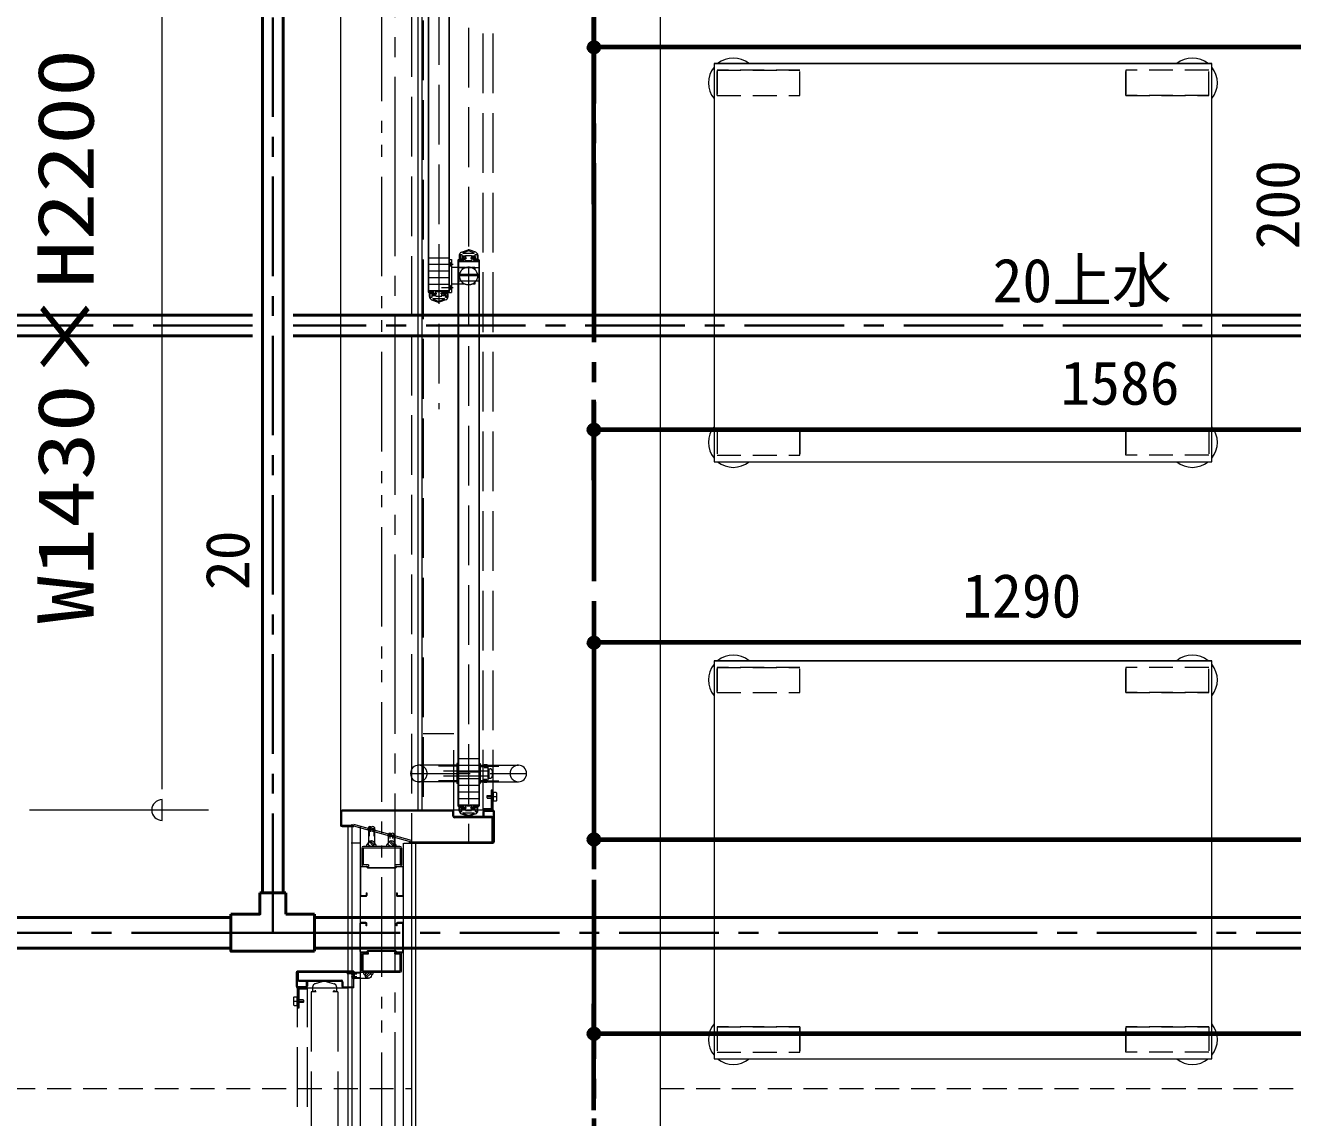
# Model space of a CAD drawing. Units: millimetres at full size, sheet at 1:30. Extents: x -16828 to 149130, y 47892 to 100313.
# Drawn here: x -672 to 1238, y 59107 to 60754 of the extents above; entities that cross this region are included whole.
import ezdxf
from ezdxf.enums import TextEntityAlignment as Align

# ---------------------------------------------------------------- set-up
doc = ezdxf.new("R2010")
doc.units = ezdxf.units.MM
doc.header["$LTSCALE"] = 30
doc.header["$PDMODE"] = 32
doc.header["$PDSIZE"] = 15
for name, pattern in [('CHAIN1', [8, 5, -1, 1, -1]), ('CHAIN2', [12, 9, -1, 1, -1]), ('DASHED1', [1.8, 1.2, -0.6]), ('DASHED3', [4, 3, -1]), ('DOUBLE_CHAIN1', [8.8, 5, -1, 0.6, -0.6, 0.6, -1])]:
    doc.linetypes.add(name, pattern=pattern)
for name, color, linetype, lineweight in [('0-0', 7, 'CHAIN2', 15), ('0-1', 7, 'Continuous', 15), ('2-2_間仕切り芯', 7, 'DOUBLE_CHAIN1', 15), ('2-3_間仕切り', 7, 'Continuous', 15), ('2-A_建具', 7, 'Continuous', 15), ('3-0_AIHO08-壁芯', 7, 'CHAIN2', 15), ('3-A_AIHO34-移動式板金', 7, 'Continuous', 15), ('3-B_AIHO37-移動式板金隠れ線', 7, 'DASHED1', 15), ('3-C_AIHO34-移動式板金LL', 7, 'Continuous', 15), ('3-D_AIHO47-移動式板金アウトライン', 7, 'DASHED1', 15), ('4-3_AIHO15-壁開口寸法・コメント', 7, 'Continuous', 15), ('9-A_配管－給水３：ＶＬＰ(ＶＤ)', 5, 'Continuous', 40), ('9-E_配管－給湯１：ＣＵＰ(Ｍ)', 1, 'Continuous', 60)]:
    doc.layers.add(name, color=color, linetype=linetype, lineweight=lineweight)
doc.styles.add('ＭＳ ゴシック', font='')
doc.styles.get('ＭＳ ゴシック').set_extended_font_data('MS Gothic')

# ---------------------------------------------------------------- blocks, each defined once
blk = doc.blocks.new('グループ部品-25')
at = {"layer": '4-3_AIHO15-壁開口寸法・コメント'}
for p, q in [((-465.89, 59602.11), (-465.89, 59633.36)), ((-465.89, 59555.24), (-465.89, 59586.49))]:
    blk.add_line(p, q, dxfattribs=at)
blk.add_arc((-465.89, 59570.86), 15.62, 90, 270, dxfattribs=at)
blk = doc.blocks.new('グループ部品-26')
at = {"layer": '4-3_AIHO15-壁開口寸法・コメント'}
for p, q in [((-465.89, 61016.49), (-465.89, 60985.24)), ((-465.89, 60969.61), (-465.89, 60938.36))]:
    blk.add_line(p, q, dxfattribs=at)
blk.add_arc((-465.89, 61000.86), 15.62, 270, 90, dxfattribs=at)
blk = doc.blocks.new('グループ部品-27')
at = {"layer": '4-3_AIHO15-壁開口寸法・コメント'}
for p, q in [((-396.04, 61000.86), (-665.89, 61000.86)), ((-465.89, 59633.36), (-465.89, 60938.36)), ((-396.04, 59570.86), (-665.89, 59570.86))]:
    blk.add_line(p, q, dxfattribs=at)
for name in ['グループ部品-26', 'グループ部品-25']:
    blk.add_blockref(name, (0, 0), dxfattribs=at)
at = {"layer": '4-3_AIHO15-壁開口寸法・コメント', "style": 'ＭＳ ゴシック', "width": 1.25}
blk.add_text('W1430×H2200', height=84.92, rotation=90, dxfattribs=at).set_placement((-543.52, 59851.5), align=Align.BOTTOM_LEFT)

msp = doc.modelspace()

# ---------------------------------------------------------------- linework, layer by layer
at = {"layer": '0-0', "color": 1, "lineweight": 60}
msp.add_line((184.96, 68105.86), (184.96, 49250.86), dxfattribs=at)
at = {"layer": '0-1'}
msp.add_line((284.96, 63275.86), (284.96, 55775.86), dxfattribs=at)
at = {"layer": '0-1', "linetype": 'DASHED3'}
msp.add_line((-90.04, 61365.86), (-90.04, 55775.86), dxfattribs=at)
at = {"layer": '0-1', "linetype": 'DASHED1'}
for p, q in [((-5715.04, 59150.86), (-90.04, 59150.86)), ((284.96, 59150.86), (6009.96, 59150.86))]:
    msp.add_line(p, q, dxfattribs=at)
at = {"layer": '2-2_間仕切り芯'}
msp.add_line((-135.04, 64749.43), (-135.04, 52246.44), dxfattribs=at)
at = {"layer": '2-3_間仕切り'}
for p, q in [((-186.04, 59545.86), (-186.04, 58377.86)), ((-180.04, 59545.86), (-180.04, 58377.86)), ((-167.54, 59545.86), (-167.54, 58377.86)), ((-102.54, 59520.86), (-102.54, 58377.86)), ((-90.04, 59520.86), (-90.04, 58466.86)), ((-84.04, 59520.86), (-84.04, 58478.36))]:
    msp.add_line(p, q, dxfattribs=at)
at = {"layer": '2-A_建具', "linetype": 'DASHED3'}
for p, q in [((17.96, 59571.36), (17.96, 61715.86)), ((32.96, 59571.36), (32.96, 61715.86)), ((-49.04, 61263.86), (-49.04, 60175.02)), ((-72.54, 61000.86), (-72.54, 59570.86)), ((-4.04, 60750.01), (-4.04, 59520.86)), ((-31.84, 60395.36), (-33.04, 60395.36)), ((-29.84, 60397.36), (-31.84, 60395.36)), ((-31.84, 60395.36), (-31.84, 60391.36)), ((-31.84, 60391.36), (-33.04, 60391.36)), ((-29.84, 60389.36), (-31.84, 60391.36)), ((9.46, 60375.86), (-17.54, 60375.86)), ((-13.54, 60388.36), (-13.54, 60385.45)), ((5.46, 60388.36), (1.06, 60388.36)), ((2.26, 60388.36), (2.26, 60387.8)), ((5.46, 60388.36), (5.46, 60385.45)), ((-31.84, 60360.36), (-33.04, 60360.36)), ((-29.84, 60362.36), (-31.84, 60360.36)), ((-29.84, 60354.36), (-31.84, 60356.36)), ((-9.14, 60363.36), (-20.04, 60363.36)), ((-13.54, 60366.27), (-13.54, 60363.36)), ((5.46, 60363.36), (1.06, 60363.36)), ((2.26, 60363.92), (2.26, 60363.36)), ((5.46, 60366.27), (5.46, 60363.36)), ((-41.75, 59629.86), (24.96, 59629.86)), ((13.46, 59640.86), (13.46, 59610.86)), ((13.46, 59636.86), (41.32, 59636.86)), ((13.46, 59636.36), (23.96, 59636.36)), ((24.96, 59638.16), (17.96, 59638.16)), ((17.96, 59638.16), (19.96, 59636.16)), ((19.96, 59636.16), (19.96, 59633.78)), ((21.46, 59638.96), (21.46, 59633.78)), ((24.96, 59638.16), (22.96, 59636.16)), ((22.96, 59636.16), (22.96, 59633.78)), ((24.96, 59638.16), (24.96, 59638.36)), ((24.96, 59635.36), (24.96, 59616.36)), ((24.96, 59632.86), (28.62, 59632.86)), ((26.96, 59618.86), (26.96, 59632.86)), ((-91.54, 59625.86), (83.46, 59625.86)), ((-21.54, 59614.86), (-49.41, 59614.86)), ((24.96, 59621.86), (-41.75, 59621.86)), ((13.46, 59615.36), (23.96, 59615.36)), ((13.46, 59614.86), (41.32, 59614.86)), ((17.96, 59613.56), (19.96, 59615.56)), ((24.96, 59613.56), (17.96, 59613.56)), ((19.96, 59615.56), (19.96, 59617.94)), ((21.46, 59617.94), (21.46, 59612.76)), ((22.96, 59615.56), (22.96, 59617.94)), ((24.96, 59613.56), (22.96, 59615.56)), ((24.96, 59618.86), (28.62, 59618.86)), ((24.96, 59613.56), (24.96, 59613.36)), ((24.16, 59592.86), (32.96, 59592.86)), ((31.76, 59600.86), (30.16, 59600.86)), ((31.76, 59600.86), (31.76, 59573.26)), ((33.76, 59595.86), (32.96, 59595.86)), ((33.76, 59596.86), (34.26, 59597.36)), ((33.76, 59584.86), (33.76, 59596.86)), ((37.76, 59597.36), (34.26, 59597.36)), ((38.76, 59596.36), (37.76, 59597.36)), ((38.76, 59585.36), (38.76, 59596.36)), ((18.76, 59572.46), (18.76, 59570.86)), ((38.76, 59590.86), (23.76, 59590.86)), ((23.76, 59589.26), (24.16, 59588.86)), ((24.16, 59588.86), (32.96, 59588.86)), ((33.76, 59585.86), (32.96, 59585.86)), ((33.76, 59584.86), (34.26, 59584.36)), ((37.76, 59584.36), (34.26, 59584.36)), ((37.76, 59584.36), (38.76, 59585.36)), ((-72.54, 59571.36), (32.96, 59571.36)), ((29.36, 59570.86), (18.76, 59570.86)), ((-90.04, 59524.76), (-180.04, 59549.76)), ((-180.04, 59549.76), (-180.04, 59547.46)), ((-90.04, 59522.46), (-180.04, 59547.46)), ((-90.04, 59522.46), (-90.04, 59524.76)), ((-221.58, 59312.79), (-235.4, 59308.89)), ((-220.5, 59312.79), (-206.68, 59308.89)), ((-266.84, 59289.36), (-267.84, 59288.36)), ((-267.84, 59288.36), (-267.84, 59277.36)), ((-266.84, 59289.36), (-263.34, 59289.36)), ((-262.84, 59288.86), (-263.34, 59289.36)), ((-262.84, 59288.86), (-262.84, 59276.86)), ((-262.84, 59287.86), (-262.04, 59287.86)), ((-262.04, 57323.36), (-262.04, 59302.86)), ((-187.04, 59302.36), (-262.04, 59302.36)), ((-260.84, 59272.86), (-260.84, 59300.46)), ((-258.44, 59302.86), (-247.84, 59302.86)), ((-247.84, 59301.26), (-247.84, 59302.86)), ((-247.04, 57323.36), (-247.04, 59302.86)), ((-233.54, 59296.96), (-241.04, 59296.96)), ((-241.04, 59296.96), (-241.04, 58852.86)), ((-239.04, 59304.08), (-239.04, 59298.16)), ((-238.74, 59297.86), (-235.04, 59297.86)), ((-235.04, 59299.06), (-235.04, 59297.86)), ((-201.04, 59296.96), (-208.54, 59296.96)), ((-207.04, 59299.06), (-207.04, 59297.86)), ((-207.04, 59297.86), (-203.34, 59297.86)), ((-203.04, 59304.08), (-203.04, 59298.16)), ((-201.04, 59296.96), (-201.04, 58852.86)), ((-267.84, 59282.86), (-252.84, 59282.86)), ((-267.84, 59277.36), (-266.84, 59276.36)), ((-266.84, 59276.36), (-263.34, 59276.36)), ((-262.84, 59276.86), (-263.34, 59276.36)), ((-262.84, 59277.86), (-262.04, 59277.86)), ((-253.24, 59284.86), (-262.04, 59284.86)), ((-253.24, 59280.86), (-262.04, 59280.86)), ((-260.84, 59272.86), (-259.24, 59272.86)), ((-252.84, 59284.46), (-253.24, 59284.86))]:
    msp.add_line(p, q, dxfattribs=at)
at = {"layer": '2-A_建具'}
for p, q in [((-65.04, 61054.56), (-65.04, 60352.16)), ((-64.44, 61054.86), (-64.44, 60351.86)), ((-33.64, 61054.86), (-33.64, 60351.86)), ((-33.04, 61054.56), (-33.04, 60352.16)), ((-197.04, 61000.86), (-197.04, 59568.46)), ((-80.54, 61000.86), (-80.54, 59570.86)), ((-74.54, 61000.86), (-74.54, 59570.86)), ((-14.76, 60411.66), (-4.73, 60415.34)), ((-12.4, 60410.93), (-4.73, 60413.74)), ((6.68, 60411.66), (-3.35, 60415.34)), ((-3.35, 60413.74), (4.32, 60410.93)), ((-64.44, 60403.36), (-33.64, 60403.36)), ((-33.04, 60400.86), (-29.84, 60400.86)), ((-33.04, 60350.86), (-33.04, 60400.86)), ((-29.84, 60400.86), (-29.84, 60350.86)), ((-20.04, 60399.56), (-20.04, 59577.16)), ((-19.44, 60399.86), (-12.54, 60399.86)), ((-19.44, 60399.86), (-19.44, 59576.86)), ((-19.29, 60398.86), (-19.29, 60398.36)), ((-19.14, 60400.46), (-12.54, 60400.46)), ((-18.79, 60399.36), (-11.29, 60399.36)), ((-18.79, 60397.86), (-4.34, 60397.86)), ((-18.04, 60406.97), (-18.04, 60400.76)), ((-16.84, 60407.96), (-16.84, 60401.66)), ((-16.84, 60407.96), (-14.04, 60407.96)), ((-16.84, 60401.66), (-14.04, 60401.66)), ((-14.04, 60407.96), (-14.04, 60405.46)), ((-9.54, 60405.46), (-14.04, 60405.46)), ((-14.04, 60405.36), (-14.04, 60401.7)), ((-14.04, 60405.36), (-10.04, 60405.36)), ((-14.04, 60401.66), (-14.04, 60400.46)), ((-13.22, 60400.71), (-11.29, 60400.36)), ((-13.04, 60404.36), (-10.04, 60404.36)), ((-13.04, 60404.36), (-13.04, 60401.86)), ((-13.04, 60401.86), (-9.04, 60401.86)), ((-12.54, 60400.46), (-12.54, 60399.86)), ((-12.23, 60409.96), (4.15, 60409.96)), ((-12.04, 60403.76), (-12.04, 60402.46)), ((-9.54, 60404.26), (-11.54, 60404.26)), ((-11.54, 60401.96), (-7.54, 60401.96)), ((-11.29, 60400.36), (-11.29, 60399.36)), ((-10.04, 60405.36), (-10.04, 60404.36)), ((-9.54, 60405.46), (-9.54, 60404.26)), ((-9.04, 60399.36), (-9.04, 60401.86)), ((-9.04, 60399.36), (0.96, 60399.36)), ((-8.54, 60406.46), (-8.54, 60402.96)), ((-8.54, 60406.46), (0.46, 60406.46)), ((-8.54, 60402.96), (-7.54, 60402.96)), ((-7.54, 60402.96), (-7.54, 60401.96)), ((-4.04, 60398.16), (-4.34, 60397.86)), ((-3.74, 60397.86), (-4.04, 60398.16)), ((-3.74, 60397.86), (10.71, 60397.86)), ((-0.54, 60402.96), (-0.54, 60401.96)), ((0.46, 60402.96), (-0.54, 60402.96)), ((-0.54, 60401.96), (3.46, 60401.96)), ((0.46, 60406.46), (0.46, 60402.96)), ((0.96, 60401.86), (0.96, 60399.36)), ((4.96, 60401.86), (0.96, 60401.86)), ((1.46, 60405.46), (1.46, 60404.26)), ((5.96, 60405.46), (1.46, 60405.46)), ((1.46, 60404.26), (3.46, 60404.26)), ((1.96, 60405.36), (5.96, 60405.36)), ((3.21, 60400.36), (5.14, 60400.71)), ((3.21, 60400.36), (3.21, 60399.36)), ((3.21, 60399.36), (10.71, 60399.36)), ((3.96, 60403.76), (3.96, 60402.46)), ((4.46, 60400.46), (11.06, 60400.46)), ((4.96, 60404.36), (4.96, 60401.86)), ((5.96, 60405.46), (5.96, 60407.96)), ((5.96, 60407.96), (8.76, 60407.96)), ((5.96, 60405.36), (5.96, 60401.7)), ((5.96, 60401.66), (8.76, 60401.66)), ((5.96, 60401.66), (5.96, 60400.46)), ((8.76, 60407.96), (8.76, 60401.66)), ((9.96, 60406.97), (9.96, 60400.76)), ((11.21, 60398.86), (11.21, 60398.36)), ((11.36, 60399.86), (11.36, 59576.86)), ((11.96, 60399.56), (11.96, 59577.16)), ((-64.44, 60393.36), (-33.64, 60393.36)), ((-64.44, 60383.36), (-33.64, 60383.36)), ((-44.84, 60393.36), (-27.39, 60393.36)), ((-20.04, 60388.36), (-29.84, 60388.36)), ((-9.14, 60388.36), (-20.04, 60388.36)), ((-19.44, 60388.36), (11.36, 60388.36)), ((-19.44, 60378.36), (11.36, 60378.36)), ((-64.44, 60373.36), (-33.64, 60373.36)), ((-64.44, 60363.36), (-33.64, 60363.36)), ((-44.84, 60358.36), (-27.39, 60358.36)), ((-20.04, 60363.36), (-29.84, 60363.36)), ((-19.44, 60368.36), (11.36, 60368.36)), ((-64.44, 60351.86), (-57.54, 60351.86)), ((-64.29, 60352.86), (-64.29, 60353.36)), ((-64.14, 60351.26), (-57.54, 60351.26)), ((-63.79, 60353.86), (-49.34, 60353.86)), ((-63.79, 60352.36), (-56.29, 60352.36)), ((-63.04, 60344.75), (-63.04, 60350.96)), ((-61.84, 60350.06), (-59.04, 60350.06)), ((-61.84, 60343.76), (-61.84, 60350.06)), ((-61.84, 60343.76), (-59.04, 60343.76)), ((-59.76, 60340.06), (-49.73, 60336.38)), ((-59.04, 60350.06), (-59.04, 60351.26)), ((-59.04, 60346.36), (-59.04, 60350.03)), ((-59.04, 60346.36), (-55.04, 60346.36)), ((-54.54, 60346.26), (-59.04, 60346.26)), ((-59.04, 60343.76), (-59.04, 60346.26)), ((-58.22, 60351.01), (-56.29, 60351.36)), ((-58.04, 60347.36), (-58.04, 60349.86)), ((-58.04, 60349.86), (-54.04, 60349.86)), ((-58.04, 60347.36), (-55.04, 60347.36)), ((-57.54, 60351.26), (-57.54, 60351.86)), ((-57.4, 60340.79), (-49.73, 60337.98)), ((-57.23, 60341.76), (-40.85, 60341.76)), ((-57.04, 60347.96), (-57.04, 60349.26)), ((-56.54, 60349.76), (-52.54, 60349.76)), ((-54.54, 60347.46), (-56.54, 60347.46)), ((-56.29, 60351.36), (-56.29, 60352.36)), ((-55.04, 60346.36), (-55.04, 60347.36)), ((-54.54, 60346.26), (-54.54, 60347.46)), ((-54.04, 60352.36), (-54.04, 60349.86)), ((-54.04, 60352.36), (-44.04, 60352.36)), ((-53.54, 60345.26), (-53.54, 60348.76)), ((-53.54, 60348.76), (-52.54, 60348.76)), ((-53.54, 60345.26), (-44.54, 60345.26)), ((-52.54, 60348.76), (-52.54, 60349.76)), ((-49.04, 60353.56), (-49.34, 60353.86)), ((-48.74, 60353.86), (-49.04, 60353.56)), ((-48.74, 60353.86), (-34.29, 60353.86)), ((-48.35, 60337.98), (-40.68, 60340.79)), ((-38.32, 60340.06), (-48.35, 60336.38)), ((-45.54, 60348.76), (-45.54, 60349.76)), ((-45.54, 60349.76), (-41.54, 60349.76)), ((-44.54, 60348.76), (-45.54, 60348.76)), ((-44.54, 60345.26), (-44.54, 60348.76)), ((-44.04, 60349.86), (-44.04, 60352.36)), ((-40.04, 60349.86), (-44.04, 60349.86)), ((-43.54, 60346.26), (-43.54, 60347.46)), ((-43.54, 60347.46), (-41.54, 60347.46)), ((-39.04, 60346.26), (-43.54, 60346.26)), ((-43.04, 60346.36), (-39.04, 60346.36)), ((-41.79, 60351.36), (-41.79, 60352.36)), ((-41.79, 60352.36), (-34.29, 60352.36)), ((-41.79, 60351.36), (-39.86, 60351.01)), ((-41.04, 60347.96), (-41.04, 60349.26)), ((-40.54, 60351.26), (-40.54, 60351.86)), ((-40.54, 60351.86), (-33.64, 60351.86)), ((-40.54, 60351.26), (-33.94, 60351.26)), ((-40.04, 60347.36), (-40.04, 60349.86)), ((-39.04, 60350.06), (-39.04, 60351.26)), ((-39.04, 60350.06), (-36.24, 60350.06)), ((-39.04, 60346.36), (-39.04, 60350.03)), ((-39.04, 60346.26), (-39.04, 60343.76)), ((-39.04, 60343.76), (-36.24, 60343.76)), ((-36.24, 60343.76), (-36.24, 60350.06)), ((-35.04, 60344.75), (-35.04, 60350.96)), ((-33.79, 60352.86), (-33.79, 60353.36)), ((-33.04, 60350.86), (-29.84, 60350.86)), ((-21.54, 59638.36), (-79.04, 59638.36)), ((-21.54, 59636.86), (-49.41, 59636.86)), ((-21.54, 59640.86), (-21.54, 59610.86)), ((-20.04, 59640.86), (-21.54, 59640.86)), ((-20.04, 59640.86), (-20.04, 59610.86)), ((-19.44, 59648.36), (11.36, 59648.36)), ((-19.44, 59638.36), (11.36, 59638.36)), ((11.96, 59640.86), (13.46, 59640.86)), ((11.96, 59640.86), (11.96, 59610.86)), ((13.46, 59638.36), (70.96, 59638.36)), ((-21.54, 59613.36), (-79.04, 59613.36)), ((-20.04, 59610.86), (-21.54, 59610.86)), ((-19.44, 59628.36), (11.36, 59628.36)), ((-19.44, 59618.36), (11.36, 59618.36)), ((11.96, 59610.86), (13.46, 59610.86)), ((13.46, 59613.36), (70.96, 59613.36)), ((-19.44, 59608.36), (11.36, 59608.36)), ((-19.44, 59598.36), (11.36, 59598.36)), ((-19.44, 59588.36), (11.36, 59588.36)), ((-19.44, 59576.86), (-12.54, 59576.86)), ((-19.29, 59577.86), (-19.29, 59578.36)), ((-19.14, 59576.26), (-12.54, 59576.26)), ((-18.79, 59578.86), (-4.34, 59578.86)), ((-18.79, 59577.36), (-11.29, 59577.36)), ((-18.04, 59569.75), (-18.04, 59575.96)), ((-16.84, 59575.06), (-14.04, 59575.06)), ((-16.84, 59568.76), (-16.84, 59575.06)), ((-14.04, 59575.06), (-14.04, 59576.26)), ((-14.04, 59571.36), (-14.04, 59575.03)), ((-13.22, 59576.01), (-11.29, 59576.36)), ((-13.04, 59572.36), (-13.04, 59574.86)), ((-13.04, 59574.86), (-9.04, 59574.86)), ((-13.04, 59572.36), (-10.04, 59572.36)), ((-12.54, 59576.26), (-12.54, 59576.86)), ((-12.04, 59572.96), (-12.04, 59574.26)), ((-11.54, 59574.76), (-7.54, 59574.76)), ((-9.54, 59572.46), (-11.54, 59572.46)), ((-11.29, 59576.36), (-11.29, 59577.36)), ((-10.04, 59571.36), (-10.04, 59572.36)), ((-9.54, 59571.26), (-9.54, 59572.46)), ((-9.04, 59577.36), (-9.04, 59574.86)), ((-9.04, 59577.36), (0.96, 59577.36)), ((-8.54, 59570.26), (-8.54, 59573.76)), ((-8.54, 59573.76), (-7.54, 59573.76)), ((-7.54, 59573.76), (-7.54, 59574.76)), ((-4.04, 59578.56), (-4.34, 59578.86)), ((-3.74, 59578.86), (-4.04, 59578.56)), ((-3.74, 59578.86), (10.71, 59578.86)), ((-0.54, 59573.76), (-0.54, 59574.76)), ((-0.54, 59574.76), (3.46, 59574.76)), ((0.46, 59573.76), (-0.54, 59573.76)), ((0.46, 59570.26), (0.46, 59573.76)), ((0.96, 59574.86), (0.96, 59577.36)), ((4.96, 59574.86), (0.96, 59574.86)), ((1.46, 59571.26), (1.46, 59572.46)), ((1.46, 59572.46), (3.46, 59572.46)), ((3.21, 59576.36), (3.21, 59577.36)), ((3.21, 59577.36), (10.71, 59577.36)), ((3.21, 59576.36), (5.14, 59576.01)), ((3.96, 59572.96), (3.96, 59574.26)), ((4.46, 59576.26), (4.46, 59576.86)), ((4.46, 59576.86), (11.36, 59576.86)), ((4.46, 59576.26), (11.06, 59576.26)), ((4.96, 59572.36), (4.96, 59574.86)), ((5.96, 59575.06), (5.96, 59576.26)), ((5.96, 59575.06), (8.76, 59575.06)), ((5.96, 59571.36), (5.96, 59575.03)), ((8.76, 59568.76), (8.76, 59575.06)), ((9.96, 59569.75), (9.96, 59575.96)), ((11.21, 59577.86), (11.21, 59578.36)), ((-197.04, 59568.46), (-197.04, 59548.26)), ((-27.64, 59569.26), (-195.44, 59569.26)), ((-195.44, 59569.26), (-195.44, 59547.46)), ((-28.44, 59570.86), (-194.64, 59570.86)), ((-27.64, 59561.66), (-27.64, 59569.26)), ((-26.04, 59560.86), (-26.04, 59568.46)), ((30.96, 59560.86), (-26.04, 59560.86)), ((31.76, 59559.26), (-25.24, 59559.26)), ((-16.84, 59568.76), (-14.04, 59568.76)), ((-14.76, 59565.06), (-4.73, 59561.38)), ((-14.04, 59571.36), (-10.04, 59571.36)), ((-9.54, 59571.26), (-14.04, 59571.26)), ((-14.04, 59568.76), (-14.04, 59571.26)), ((-12.4, 59565.79), (-4.73, 59562.98)), ((-12.23, 59566.76), (4.15, 59566.76)), ((-8.54, 59570.26), (0.46, 59570.26)), ((-3.35, 59562.98), (4.32, 59565.79)), ((6.68, 59565.06), (-3.35, 59561.38)), ((5.96, 59571.26), (1.46, 59571.26)), ((1.96, 59571.36), (5.96, 59571.36)), ((5.96, 59571.26), (5.96, 59568.76)), ((5.96, 59568.76), (8.76, 59568.76)), ((17.96, 59560.86), (17.96, 59568.46)), ((19.56, 59560.86), (19.56, 59569.26)), ((19.56, 59569.26), (33.36, 59569.26)), ((20.36, 59570.86), (32.56, 59570.86)), ((31.76, 59523.46), (31.76, 59559.26)), ((33.36, 59522.46), (33.36, 59569.26)), ((34.96, 59523.26), (34.96, 59568.46)), ((-177.04, 59547.46), (-195.44, 59547.46)), ((-194.64, 59545.86), (-177.04, 59545.86)), ((-177.04, 59547.46), (-177.04, 59545.86)), ((-155.04, 59544.36), (-155.04, 59520.36)), ((-154.04, 59545.52), (-154.04, 59531.66)), ((-152.54, 59545.85), (-152.54, 59538.1)), ((-148.54, 59542.87), (-148.54, 59538.1)), ((-147.04, 59543.21), (-147.04, 59531.66)), ((-146.04, 59544.36), (-146.04, 59520.36)), ((-125.04, 59534.36), (-125.04, 59520.36)), ((-124.04, 59535.52), (-124.04, 59531.66)), ((-122.54, 59535.85), (-122.54, 59528.1)), ((-116.04, 59534.36), (-116.04, 59520.36)), ((-168.54, 59520.86), (-181.04, 59520.86)), ((-107.44, 59515.86), (-162.64, 59515.86)), ((-147.67, 59516.89), (-154.01, 59523.23)), ((-146.26, 59518.31), (-152.41, 59524.46)), ((-117.67, 59516.89), (-124.01, 59523.23)), ((-116.26, 59518.31), (-122.41, 59524.46)), ((-118.54, 59532.87), (-118.54, 59528.1)), ((-117.04, 59533.21), (-117.04, 59531.66)), ((-101.54, 59520.86), (32.56, 59520.86)), ((-93.04, 59520.86), (-93.04, 59522.46)), ((33.36, 59522.46), (-93.04, 59522.46)), ((33.36, 59523.46), (31.76, 59523.46)), ((-165.04, 59513.46), (-165.04, 59488.26)), ((-162.74, 59513.56), (-162.74, 59488.16)), ((-107.34, 59513.56), (-162.74, 59513.56)), ((-107.34, 59513.56), (-107.34, 59488.16)), ((-105.04, 59513.46), (-105.04, 59488.26)), ((-167.54, 59484.66), (-167.54, 59442.06)), ((-166.74, 59485.06), (-166.74, 59441.66)), ((-157.87, 59485.06), (-166.74, 59485.06)), ((-166.34, 59485.86), (-155.04, 59485.86)), ((-155.04, 59488.16), (-162.74, 59488.16)), ((-157.87, 59485.06), (-155.87, 59483.06)), ((-157.19, 59485.51), (-155.54, 59483.86)), ((-114.21, 59483.06), (-155.87, 59483.06)), ((-114.54, 59483.86), (-155.54, 59483.86)), ((-155.04, 59488.16), (-155.04, 59485.86)), ((-115.04, 59488.16), (-115.04, 59485.86)), ((-107.34, 59488.16), (-115.04, 59488.16)), ((-115.04, 59485.86), (-103.74, 59485.86)), ((-114.54, 59483.86), (-112.89, 59485.51)), ((-114.21, 59483.06), (-112.21, 59485.06)), ((-103.34, 59485.06), (-112.21, 59485.06)), ((-103.34, 59485.06), (-103.34, 59441.66)), ((-102.54, 59484.66), (-102.54, 59442.06)), ((-158.34, 59441.66), (-166.74, 59441.66)), ((-166.34, 59440.86), (-158.74, 59440.86)), ((-158.34, 59445.86), (-158.34, 59441.66)), ((-158.34, 59445.86), (-157.54, 59445.86)), ((-157.54, 59445.86), (-157.54, 59442.06)), ((-112.54, 59445.86), (-112.54, 59442.06)), ((-112.54, 59445.86), (-111.74, 59445.86)), ((-111.74, 59445.86), (-111.74, 59441.66)), ((-103.34, 59441.66), (-111.74, 59441.66)), ((-111.34, 59440.86), (-103.74, 59440.86)), ((-166.74, 59357.06), (-166.74, 59400.46)), ((-166.74, 59400.46), (-158.34, 59400.46)), ((-158.74, 59401.26), (-166.34, 59401.26)), ((-111.74, 59400.46), (-103.34, 59400.46)), ((-111.74, 59396.26), (-111.74, 59400.46)), ((-103.74, 59401.26), (-111.34, 59401.26)), ((-167.54, 59357.46), (-167.54, 59400.06)), ((-157.54, 59396.26), (-157.54, 59400.06)), ((-102.54, 59357.46), (-102.54, 59400.06)), ((-166.74, 59357.06), (-157.87, 59357.06)), ((-166.34, 59356.26), (-155.04, 59356.26)), ((-165.04, 59328.66), (-165.04, 59353.86)), ((-162.74, 59353.96), (-155.04, 59353.96)), ((-162.74, 59328.56), (-162.74, 59353.96)), ((-155.87, 59359.06), (-157.87, 59357.06)), ((-155.54, 59358.26), (-157.19, 59356.61)), ((-155.87, 59359.06), (-114.21, 59359.06)), ((-155.54, 59358.26), (-114.54, 59358.26)), ((-155.04, 59353.96), (-155.04, 59356.26)), ((-115.04, 59353.96), (-107.34, 59353.96)), ((-112.89, 59356.61), (-114.54, 59358.26)), ((-112.21, 59357.06), (-114.21, 59359.06)), ((-105.04, 59328.66), (-105.04, 59353.86)), ((-264.04, 59325.46), (-264.04, 59305.26)), ((-262.44, 59326.26), (-177.04, 59326.26)), ((-262.44, 59326.26), (-262.44, 59304.46)), ((-177.04, 59327.86), (-261.64, 59327.86)), ((-180.34, 59323.96), (-187.04, 59323.96)), ((-178.94, 59326.26), (-155.04, 59326.26)), ((-177.79, 59325.26), (-166.24, 59325.26)), ((-177.04, 59327.86), (-177.04, 59326.26)), ((-162.64, 59326.26), (-107.44, 59326.26)), ((-153.17, 59325.86), (-159.14, 59319.9)), ((-151.57, 59324.63), (-157.91, 59318.29)), ((-260.84, 59314.46), (-195.84, 59314.46)), ((-260.04, 59312.86), (-195.04, 59312.86)), ((-248.64, 59312.86), (-248.64, 59304.46)), ((-247.04, 59312.86), (-247.04, 59305.26)), ((-195.04, 59312.86), (-195.04, 59305.26)), ((-193.44, 59312.06), (-193.44, 59304.46)), ((-180.43, 59319.76), (-172.68, 59319.76)), ((-180.1, 59318.26), (-166.24, 59318.26)), ((-179.34, 59304.46), (-179.34, 59322.96)), ((-178.94, 59317.26), (-155.04, 59317.26)), ((-177.45, 59323.76), (-172.68, 59323.76)), ((-248.64, 59304.46), (-262.44, 59304.46)), ((-249.44, 59302.86), (-261.64, 59302.86)), ((-193.44, 59304.46), (-177.04, 59304.46)), ((-177.04, 59302.86), (-192.64, 59302.86))]:
    msp.add_line(p, q, dxfattribs=at)
for points in [[(1.96, 60405.36), (1.96, 60404.36), (4.96, 60404.36)], [(4.46, 60400.46), (4.46, 60399.86), (11.36, 60399.86)], [(-43.04, 60346.36), (-43.04, 60347.36), (-40.04, 60347.36)], [(1.96, 59571.36), (1.96, 59572.36), (4.96, 59572.36)], [(-157.54, 59396.26), (-158.34, 59396.26), (-158.34, 59400.46)], [(-112.21, 59357.06), (-103.34, 59357.06), (-103.34, 59400.46)], [(-111.74, 59396.26), (-112.54, 59396.26), (-112.54, 59400.06)], [(-162.74, 59328.56), (-107.34, 59328.56), (-107.34, 59353.96)], [(-115.04, 59353.96), (-115.04, 59356.26), (-103.74, 59356.26)], [(-262.44, 59325.26), (-260.84, 59325.26), (-260.84, 59314.46)], [(-180.44, 59326.26), (-187.04, 59326.26), (-187.04, 59323.96)], [(-177.04, 59302.86), (-177.04, 59304.46), (-177.04, 59322.86)]]:
    msp.add_lwpolyline(points, dxfattribs=at)
at = {"layer": '2-A_建具', "linetype": 'DASHED3'}
for points in [[(-31.84, 60360.36), (-31.84, 60356.36), (-33.04, 60356.36)], [(-26.04, 59570.86), (-26.04, 59685.86), (-72.54, 59685.86)], [(30.16, 59600.86), (30.16, 59572.46), (18.76, 59572.46)], [(23.76, 59589.26), (23.76, 59592.46), (24.16, 59592.86)], [(-259.24, 59272.86), (-259.24, 59301.26), (-247.84, 59301.26)], [(-252.84, 59284.46), (-252.84, 59281.26), (-253.24, 59280.86)]]:
    msp.add_lwpolyline(points, dxfattribs=at)
msp.add_circle((-4.04, 60375.86), 13.5, dxfattribs=at)
at = {"layer": '2-A_建具'}
for centre in [(-150.54, 59520.36), (-120.54, 59520.36), (-155.04, 59321.76)]:
    msp.add_circle(centre, 4.5, dxfattribs=at)
for centre, radius, start, end in [((-4.04, 60413.46), 2, 69.87556, 110.12444), ((-4.04, 60411.86), 2, 69.87556, 110.12444), ((-19.14, 60399.56), 0.9, 90, 180), ((-18.79, 60398.86), 0.5, 90, 180), ((-18.79, 60398.36), 0.5, 180, 270), ((-13.04, 60406.97), 5, 110.12444, 180), ((-17.74, 60400.76), 0.3, 180, 270), ((-13.04, 60401.7), 1, 180, 259.69515), ((-12.23, 60410.46), 0.5, 110.12444, 270), ((-11.54, 60403.76), 0.5, 90, 180), ((-11.54, 60402.46), 0.5, 180, 270), ((3.46, 60403.76), 0.5, 0, 90), ((3.46, 60402.46), 0.5, 270, 0), ((4.15, 60410.46), 0.5, 270, 69.87556), ((4.96, 60401.7), 1, 280.30485, 0), ((4.96, 60406.97), 5, 0, 69.87556), ((9.66, 60400.76), 0.3, 270, 0), ((10.71, 60398.86), 0.5, 0, 90), ((10.71, 60398.36), 0.5, 270, 0), ((11.06, 60399.56), 0.9, 0, 90), ((-64.14, 60352.16), 0.9, 180, 270), ((-63.79, 60353.36), 0.5, 90, 180), ((-63.79, 60352.86), 0.5, 180, 270), ((-62.74, 60350.96), 0.3, 90, 180), ((-58.04, 60344.75), 5, 180, 249.87556), ((-58.04, 60350.03), 1, 100.30485, 180), ((-57.23, 60341.26), 0.5, 90, 249.87556), ((-56.54, 60349.26), 0.5, 90, 180), ((-56.54, 60347.96), 0.5, 180, 270), ((-49.04, 60339.86), 2, 249.87556, 290.12444), ((-49.04, 60338.26), 2, 249.87556, 290.12444), ((-41.54, 60349.26), 0.5, 0, 90), ((-41.54, 60347.96), 0.5, 270, 0), ((-40.85, 60341.26), 0.5, 290.12444, 90), ((-40.04, 60350.03), 1, 0, 79.69515), ((-40.04, 60344.75), 5, 290.12444, 0), ((-35.34, 60350.96), 0.3, 0, 90), ((-34.29, 60353.36), 0.5, 0, 90), ((-34.29, 60352.86), 0.5, 270, 0), ((-33.94, 60352.16), 0.9, 270, 0), ((-79.04, 59625.86), 12.5, 90, 270), ((70.96, 59625.86), 12.5, 270, 90), ((-19.14, 59577.16), 0.9, 180, 270), ((-18.79, 59578.36), 0.5, 90, 180), ((-18.79, 59577.86), 0.5, 180, 270), ((-17.74, 59575.96), 0.3, 90, 180), ((-13.04, 59575.03), 1, 100.30485, 180), ((-11.54, 59574.26), 0.5, 90, 180), ((-11.54, 59572.96), 0.5, 180, 270), ((3.46, 59574.26), 0.5, 0, 90), ((3.46, 59572.96), 0.5, 270, 0), ((4.96, 59575.03), 1, 0, 79.69515), ((9.66, 59575.96), 0.3, 0, 90), ((10.71, 59578.36), 0.5, 0, 90), ((10.71, 59577.86), 0.5, 270, 0), ((11.06, 59577.16), 0.9, 270, 0), ((-194.64, 59568.46), 2.4, 90, 180), ((-28.44, 59568.46), 2.4, 0, 90), ((-25.24, 59561.66), 2.4, 180, 270), ((-13.04, 59569.75), 5, 180, 249.87556), ((-12.23, 59566.26), 0.5, 90, 249.87556), ((-4.04, 59564.86), 2, 249.87556, 290.12444), ((-4.04, 59563.26), 2, 249.87556, 290.12444), ((4.15, 59566.26), 0.5, 290.12444, 90), ((4.96, 59569.75), 5, 290.12444, 0), ((20.36, 59568.46), 2.4, 90, 180), ((30.96, 59558.46), 2.4, 0, 90), ((32.56, 59568.46), 2.4, 0, 90), ((-194.64, 59548.26), 2.4, 180, 270), ((-155.04, 59542.46), 1, 180, 0), ((-152.79, 59543.42), 2.44, 22.61986, 157.38014), ((-153.24, 59542.46), 1, 205.84193, 0), ((-151.44, 59542.46), 1, 205.84193, 0), ((-148.29, 59543.42), 2.44, 22.61986, 157.38014), ((-148.29, 59545.3), 2.44, 202.61986, 337.38014), ((-149.64, 59542.46), 1, 205.84193, 0), ((-147.84, 59542.46), 1, 205.84193, 0), ((-146.04, 59542.46), 1, 205.84193, 0), ((-122.79, 59533.42), 2.44, 22.61986, 157.38014), ((-118.29, 59533.42), 2.44, 22.61986, 157.38014), ((-118.29, 59535.3), 2.44, 202.61986, 337.38014), ((-162.64, 59513.46), 2.4, 90, 180), ((-154, 59516.43), 4.02, 104.9838, 188.17994), ((-147.08, 59516.43), 4.02, 351.82006, 75.0162), ((-124, 59516.43), 4.02, 104.9838, 188.17994), ((-125.04, 59532.46), 1, 180, 0), ((-123.24, 59532.46), 1, 205.84193, 0), ((-121.44, 59532.46), 1, 205.84193, 0), ((-119.64, 59532.46), 1, 205.84193, 0), ((-117.84, 59532.46), 1, 205.84193, 0), ((-116.04, 59532.46), 1, 205.84193, 0), ((-117.08, 59516.43), 4.02, 351.82006, 75.0162), ((-107.44, 59513.46), 2.4, 0, 90), ((32.56, 59523.26), 2.4, 270, 0), ((-166.34, 59484.66), 1.2, 90, 180), ((-162.64, 59488.26), 2.4, 180, 270), ((-158.04, 59484.66), 1.2, 45, 90), ((-112.04, 59484.66), 1.2, 90, 135), ((-107.44, 59488.26), 2.4, 270, 0), ((-103.74, 59484.66), 1.2, 0, 90), ((-166.34, 59442.06), 1.2, 180, 270), ((-158.74, 59442.06), 1.2, 270, 0), ((-111.34, 59442.06), 1.2, 180, 270), ((-103.74, 59442.06), 1.2, 270, 0), ((-166.34, 59400.06), 1.2, 90, 180), ((-158.74, 59400.06), 1.2, 0, 90), ((-111.34, 59400.06), 1.2, 90, 180), ((-103.74, 59400.06), 1.2, 0, 90), ((-166.34, 59357.46), 1.2, 180, 270), ((-162.64, 59353.86), 2.4, 90, 180), ((-158.04, 59357.46), 1.2, 270, 315), ((-112.04, 59357.46), 1.2, 225, 270), ((-107.44, 59353.86), 2.4, 0, 90), ((-103.74, 59357.46), 1.2, 270, 0), ((-261.64, 59325.46), 2.4, 90, 180), ((-180.44, 59322.86), 3.4, 0, 90), ((-178, 59324.01), 2.44, 112.61986, 247.38014), ((-180.34, 59322.96), 1, 0, 90), ((-179.88, 59324.01), 2.44, 292.61986, 67.38014), ((-177.04, 59326.26), 1, 295.84193, 90), ((-177.04, 59324.46), 1, 295.84193, 90), ((-162.64, 59328.66), 2.4, 180, 270), ((-158.5, 59325.69), 4.02, 171.82006, 255.0162), ((-151.58, 59325.69), 4.02, 284.9838, 8.17994), ((-107.44, 59328.66), 2.4, 270, 0), ((-261.64, 59305.26), 2.4, 180, 270), ((-260.04, 59315.26), 2.4, 180, 270), ((-249.44, 59305.26), 2.4, 270, 0), ((-195.84, 59312.06), 2.4, 0, 90), ((-192.64, 59305.26), 2.4, 180, 270), ((-178, 59319.51), 2.44, 112.61986, 247.38014), ((-177.04, 59322.66), 1, 295.84193, 90), ((-177.04, 59320.86), 1, 295.84193, 90), ((-177.04, 59319.06), 1, 295.84193, 90), ((-177.04, 59317.26), 1, 270, 90)]:
    msp.add_arc(centre, radius, start, end, dxfattribs=at)
at = {"layer": '2-A_建具', "linetype": 'DASHED3'}
for centre, radius, start, end in [((-79.04, 59625.86), 12.5, 270, 90), ((21.46, 59628.45), 10.51, 70.54484, 109.45516), ((23.96, 59635.36), 1, 0, 90), ((28.62, 59629.86), 3, 15.46601, 90), ((14.16, 59625.86), 18, 344.53399, 15.46601), ((70.96, 59625.86), 12.5, 90, 270), ((21.46, 59623.27), 10.51, 250.54484, 289.45516), ((23.96, 59616.36), 1, 270, 0), ((28.62, 59621.86), 3, 270, 344.53399), ((29.36, 59573.26), 2.4, 270, 0), ((-234.04, 59304.08), 5, 105.75454, 180), ((-221.04, 59310.86), 2, 74.24546, 105.75454), ((-208.04, 59304.08), 5, 0, 74.24546), ((-258.44, 59300.46), 2.4, 90, 180), ((-238.74, 59298.16), 0.3, 180, 270), ((-203.34, 59298.16), 0.3, 270, 0)]:
    msp.add_arc(centre, radius, start, end, dxfattribs=at)
at = {"layer": '3-0_AIHO08-壁芯'}
msp.add_line((-115.04, 63195.86), (-115.04, 57245.86), dxfattribs=at)
at = {"layer": '3-A_AIHO34-移動式板金'}
for p, q in [((365.96, 60695.86), (1115.96, 60695.86)), ((365.96, 60695.86), (365.96, 60095.86)), ((1115.96, 60095.86), (1115.96, 60695.86)), ((365.96, 60095.86), (1115.96, 60095.86)), ((365.96, 59795.86), (1115.96, 59795.86)), ((365.96, 59795.86), (365.96, 59195.86)), ((1115.96, 59195.86), (1115.96, 59795.86)), ((365.96, 59195.86), (1115.96, 59195.86))]:
    msp.add_line(p, q, dxfattribs=at)
at = {"layer": '3-B_AIHO37-移動式板金隠れ線'}
for p, q in [((495.46, 60647.86), (495.46, 60685.86)), ((986.46, 60647.86), (986.46, 60685.86)), ((370.46, 60647.86), (495.46, 60647.86)), ((1111.46, 60647.86), (986.46, 60647.86)), ((370.46, 60143.86), (495.46, 60143.86)), ((495.46, 60143.86), (495.46, 60105.86)), ((1111.46, 60143.86), (986.46, 60143.86)), ((986.46, 60143.86), (986.46, 60105.86)), ((1111.46, 60143.86), (1111.46, 60105.86)), ((1111.46, 60105.86), (986.46, 60105.86)), ((495.46, 59747.86), (495.46, 59785.86)), ((986.46, 59747.86), (986.46, 59785.86)), ((370.46, 59747.86), (495.46, 59747.86)), ((1111.46, 59747.86), (986.46, 59747.86)), ((370.46, 59243.86), (495.46, 59243.86)), ((495.46, 59243.86), (495.46, 59205.86)), ((1111.46, 59243.86), (986.46, 59243.86)), ((986.46, 59243.86), (986.46, 59205.86)), ((1111.46, 59243.86), (1111.46, 59205.86)), ((1111.46, 59205.86), (986.46, 59205.86))]:
    msp.add_line(p, q, dxfattribs=at)
for points in [[(370.46, 60647.86), (370.46, 60685.86), (495.46, 60685.86)], [(1111.46, 60647.86), (1111.46, 60685.86), (986.46, 60685.86)], [(370.46, 60143.86), (370.46, 60105.86), (495.46, 60105.86)], [(370.46, 59747.86), (370.46, 59785.86), (495.46, 59785.86)], [(1111.46, 59747.86), (1111.46, 59785.86), (986.46, 59785.86)], [(370.46, 59243.86), (370.46, 59205.86), (495.46, 59205.86)]]:
    msp.add_lwpolyline(points, dxfattribs=at)
at = {"layer": '3-C_AIHO34-移動式板金LL'}
for centre, start, end in [((394.96, 60666.86), 50.65417, 129.34583), ((1086.96, 60666.86), 50.65417, 129.34583), ((394.96, 60666.86), 140.65417, 219.34583), ((1086.96, 60666.86), 320.65417, 39.34583), ((394.96, 60124.86), 140.65417, 219.34583), ((1086.96, 60124.86), 320.65417, 39.34583), ((394.96, 60124.86), 230.65417, 309.34583), ((1086.96, 60124.86), 230.65417, 309.34583), ((394.96, 59766.86), 50.65417, 129.34583), ((1086.96, 59766.86), 50.65417, 129.34583), ((394.96, 59766.86), 140.65417, 219.34583), ((1086.96, 59766.86), 320.65417, 39.34583), ((394.96, 59224.86), 140.65417, 219.34583), ((1086.96, 59224.86), 320.65417, 39.34583), ((394.96, 59224.86), 230.65417, 309.34583), ((1086.96, 59224.86), 230.65417, 309.34583)]:
    msp.add_arc(centre, 37.5, start, end, dxfattribs=at)
at = {"layer": '3-D_AIHO47-移動式板金アウトライン', "linetype": 'Continuous'}
for points in [[(365.96, 60095.86), (1115.96, 60095.86), (1115.96, 60695.86), (365.96, 60695.86)], [(365.96, 59195.86), (1115.96, 59195.86), (1115.96, 59795.86), (365.96, 59795.86)]]:
    msp.add_lwpolyline(points, close=True, dxfattribs=at)
at = {"layer": '3-D_AIHO47-移動式板金アウトライン'}
for points in [[(370.46, 60647.86), (495.46, 60647.86), (495.46, 60685.86), (370.46, 60685.86)], [(986.46, 60647.86), (1111.46, 60647.86), (1111.46, 60685.86), (986.46, 60685.86)], [(495.46, 60143.86), (370.46, 60143.86), (370.46, 60105.86), (495.46, 60105.86)], [(986.46, 60143.86), (1111.46, 60143.86), (1111.46, 60105.86), (986.46, 60105.86)], [(370.46, 59747.86), (495.46, 59747.86), (495.46, 59785.86), (370.46, 59785.86)], [(986.46, 59747.86), (1111.46, 59747.86), (1111.46, 59785.86), (986.46, 59785.86)], [(495.46, 59243.86), (370.46, 59243.86), (370.46, 59205.86), (495.46, 59205.86)], [(986.46, 59243.86), (1111.46, 59243.86), (1111.46, 59205.86), (986.46, 59205.86)]]:
    msp.add_lwpolyline(points, close=True, dxfattribs=at)
at = {"layer": '9-A_配管－給水３：ＶＬＰ(ＶＤ)'}
for p, q in [((-314.63, 61005.61), (-314.63, 59445.86)), ((-283.63, 59445.86), (-283.63, 61005.61)), ((-329.63, 60316.49), (-1421.58, 60316.49)), ((3441.81, 60316.49), (-268.63, 60316.49)), ((-1421.58, 60285.49), (-329.63, 60285.49)), ((-268.63, 60285.49), (3441.81, 60285.49)), ((-279.63, 59445.86), (-318.63, 59445.86)), ((-279.63, 59445.86), (-279.63, 59413.86)), ((-362.13, 59409.01), (-1732.37, 59409.01)), ((-236.13, 59413.86), (-279.63, 59413.86)), ((-236.13, 59357.86), (-236.13, 59413.86)), ((2292.96, 59409.01), (-236.13, 59409.01)), ((-1732.37, 59362.71), (-362.13, 59362.71)), ((-236.13, 59362.71), (2292.96, 59362.71))]:
    msp.add_line(p, q, dxfattribs=at)
at = {"layer": '9-A_配管－給水３：ＶＬＰ(ＶＤ)', "color": 2, "linetype": 'CHAIN1', "lineweight": 30}
for p, q in [((-299.13, 61005.61), (-299.13, 59445.86)), ((-329.63, 60300.99), (-1421.58, 60300.99)), ((3441.81, 60300.99), (-268.63, 60300.99)), ((-299.13, 59445.86), (-299.13, 59385.86)), ((-362.13, 59385.86), (-1732.37, 59385.86)), ((-362.13, 59385.86), (-299.13, 59385.86)), ((-236.13, 59385.86), (-299.13, 59385.86)), ((2292.96, 59385.86), (-236.13, 59385.86))]:
    msp.add_line(p, q, dxfattribs=at)
at = {"layer": '9-A_配管－給水３：ＶＬＰ(ＶＤ)'}
for points in [[(-318.63, 59445.86), (-318.63, 59413.86), (-362.13, 59413.86)], [(-236.13, 59357.86), (-362.13, 59357.86), (-362.13, 59413.86)]]:
    msp.add_lwpolyline(points, dxfattribs=at)
at = {"layer": '9-E_配管－給湯１：ＣＵＰ(Ｍ)'}
for p, q in [((184.96, 60484.13), (184.96, 60765.45)), ((1930.96, 60720.45), (184.96, 60720.45)), ((184.96, 60067.8), (184.96, 60188.99)), ((1770.96, 60143.99), (184.96, 60143.99)), ((184.96, 59865.58), (184.96, 59778.1)), ((1474.96, 59823.1), (184.96, 59823.1)), ((184.96, 59587.67), (184.96, 59481.44)), ((184.96, 59526.44), (2915.96, 59526.44)), ((184.96, 59118.61), (184.96, 59278.57)), ((2614.96, 59233.57), (184.96, 59233.57))]:
    msp.add_line(p, q, dxfattribs=at)
for p in [(184.96, 60720.45), (184.96, 60143.99), (184.96, 59823.1), (184.96, 59526.44), (184.96, 59233.57)]:
    msp.add_point(p, dxfattribs=at)

# ---------------------------------------------------------------- block references
at = {"layer": '4-3_AIHO15-壁開口寸法・コメント'}
msp.add_blockref('グループ部品-27', (0, 0), dxfattribs=at)

# ---------------------------------------------------------------- texts
at = {"layer": '9-A_配管－給水３：ＶＬＰ(ＶＤ)', "color": 7, "style": 'ＭＳ ゴシック'}
msp.add_text('20上水', height=65.98, dxfattribs=at).set_placement((785.79, 60316.49), align=Align.BOTTOM_LEFT)
msp.add_text('20', height=65.98, rotation=90, dxfattribs=at).set_placement((-314.63, 59902.4), align=Align.BOTTOM_LEFT)
at = {"layer": '9-E_配管－給湯１：ＣＵＰ(Ｍ)', "style": 'ＭＳ ゴシック'}
msp.add_text('200', height=65.98, rotation=90, dxfattribs=at).set_placement((1268.01, 60415.86), align=Align.BOTTOM_LEFT)
for s, p in [('1586', (887.96, 60161.99)), ('1290', (739.96, 59841.1))]:
    msp.add_text(s, height=65.98, dxfattribs=at).set_placement(p, align=Align.BOTTOM_LEFT)

doc.saveas('drawing.dxf')
